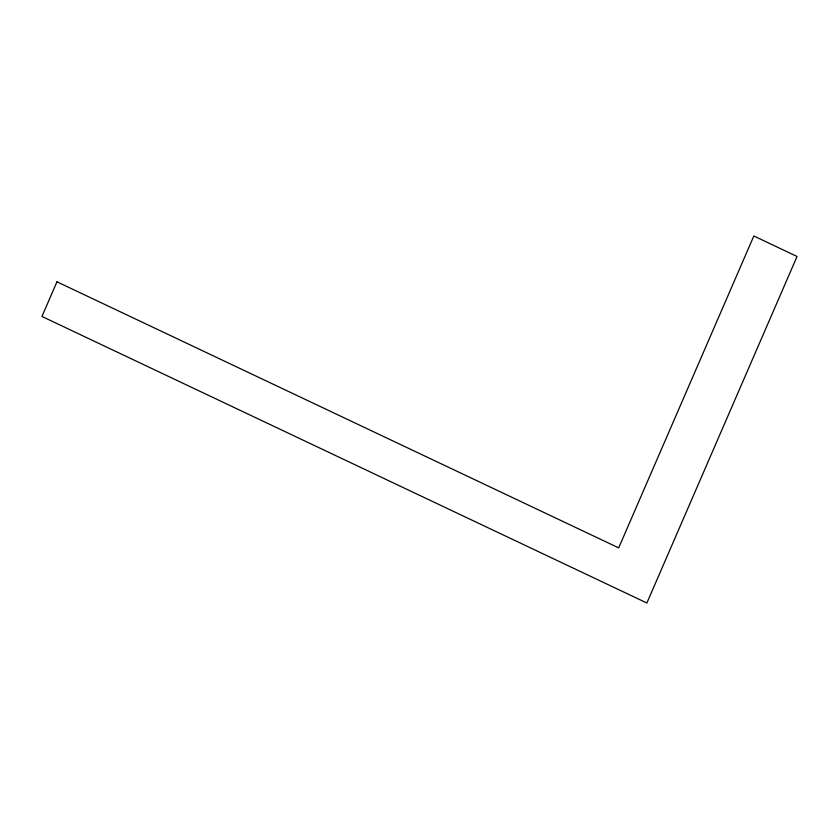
<?xml version="1.0" encoding="UTF-8"?>
<svg xmlns="http://www.w3.org/2000/svg" width="839" height="839" viewBox="0 0 839 839"><rect width="100%" height="100%" fill="white"/><g stroke="black" fill="none" stroke-linecap="round" stroke-linejoin="round"><path stroke-width="1.26" d="M56.968 281.799L41.95 316.46L646.879 603L797.05 256.472L753.841 236L618.689 547.877L56.968 281.799"/></g></svg>
